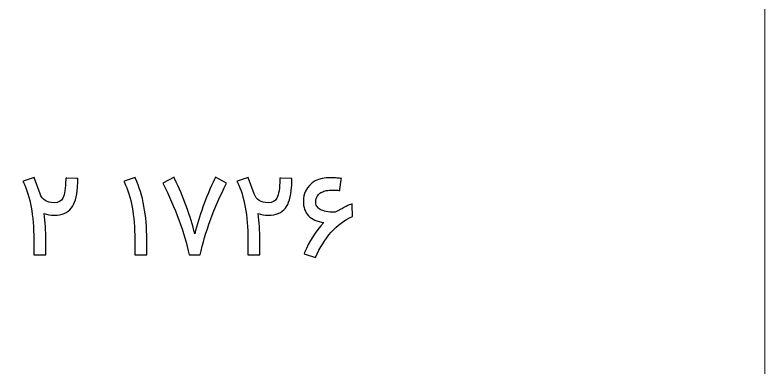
# Model space of a CAD drawing. Header units: millimetres. Extents: x -33 to 258, y -95 to 44.
# Drawn here: x 235.44 to 258.1, y -33.99 to -23.34 of the extents above; entities that cross this region are included whole.
import ezdxf

# ---------------------------------------------------------------- set-up
doc = ezdxf.new("R2010")
doc.units = ezdxf.units.MM
doc.header["$MEASUREMENT"] = 0
doc.layers.add('Layer 1', color=7, linetype='Continuous')

msp = doc.modelspace()

# ---------------------------------------------------------------- linework, layer by layer
at = {"layer": 'Layer 1', "color": 250, "lineweight": 18}
msp.add_open_spline([(211.2956, 1.5563), (211.2956, 1.5563), (255.0956, 1.5563), (255.0956, 1.5563), (256.7479, 1.5563), (258.0956, 0.2086), (258.0956, -1.4437), (258.0956, -1.4437), (258.0956, -45.2437), (258.0956, -45.2437), (258.0956, -46.896), (256.7479, -48.2437), (255.0956, -48.2437), (255.0956, -48.2437), (211.2956, -48.2437), (211.2956, -48.2437), (209.6433, -48.2437), (208.2956, -46.896), (208.2956, -45.2437), (208.2956, -45.2437), (208.2956, -1.4437), (208.2956, -1.4437), (208.2956, 0.2086), (209.6433, 1.5563), (211.2956, 1.5563)], degree=3, knots=[0, 0, 0, 0, 0.125, 0.125, 0.125, 0.25, 0.25, 0.25, 0.375, 0.375, 0.375, 0.5, 0.5, 0.5, 0.625, 0.625, 0.625, 0.75, 0.75, 0.75, 0.875, 0.875, 0.875, 1, 1, 1, 1], dxfattribs=at)
at = {"layer": 'Layer 1', "color": 250}
for points, knots in [([(236.1968, -28.741), (236.2586, -28.9167), (236.3997, -29.0051), (236.6203, -29.0051), (236.7484, -29.0051), (236.8368, -28.9592), (236.8844, -28.8668), (236.9116, -28.8118), (236.9337, -28.737), (236.9491, -28.6429), (236.9632, -28.5476), (236.9706, -28.4343), (236.9706, -28.3022), (236.9706, -28.3022), (236.9706, -28.2693), (236.9706, -28.2693), (236.9706, -28.2693), (237.0041, -28.2693), (237.0041, -28.2693), (237.0041, -28.2693), (237.3028, -28.271), (237.3028, -28.271), (237.3028, -28.271), (237.3362, -28.271), (237.3362, -28.271), (237.3362, -28.271), (237.3362, -28.3039), (237.3362, -28.3039), (237.3351, -28.3883), (237.3323, -28.4666), (237.3277, -28.5397), (237.3056, -28.83), (237.2432, -29.0391), (237.1401, -29.1678), (237.0262, -29.3118), (236.8549, -29.3832), (236.6271, -29.3821), (236.5041, -29.3821), (236.402, -29.3645), (236.3209, -29.3305), (236.3533, -29.5941), (236.3697, -29.8583), (236.3697, -30.1224), (236.3697, -30.1224), (236.3697, -30.5493), (236.3697, -30.5493), (236.3697, -30.5493), (236.3697, -30.5828), (236.3697, -30.5828), (236.3697, -30.5828), (236.3363, -30.5828), (236.3363, -30.5828), (236.3363, -30.5828), (236.0386, -30.5828), (236.0386, -30.5828), (236.0386, -30.5828), (236.0058, -30.5828), (236.0058, -30.5828), (236.0058, -30.5828), (236.0058, -30.5493), (236.0058, -30.5493), (236.0058, -30.5493), (236.0058, -30.1179), (236.0058, -30.1179), (236.0058, -29.3912), (235.9015, -28.8175), (235.6934, -28.3952), (235.6934, -28.3952), (235.677, -28.3623), (235.677, -28.3623), (235.677, -28.3623), (235.7115, -28.3487), (235.7115, -28.3487), (235.7115, -28.3487), (235.9859, -28.2523), (235.9859, -28.2523), (235.9859, -28.2523), (236.0171, -28.2427), (236.0171, -28.2427), (236.0171, -28.2427), (236.0273, -28.2727), (236.0273, -28.2727), (236.0273, -28.2727), (236.1968, -28.741), (236.1968, -28.741)], [0, 0, 0, 0, 0.0357143, 0.0357143, 0.0357143, 0.0714286, 0.0714286, 0.0714286, 0.1071429, 0.1071429, 0.1071429, 0.1428571, 0.1428571, 0.1428571, 0.1785714, 0.1785714, 0.1785714, 0.2142857, 0.2142857, 0.2142857, 0.25, 0.25, 0.25, 0.2857143, 0.2857143, 0.2857143, 0.3214286, 0.3214286, 0.3214286, 0.3571429, 0.3571429, 0.3571429, 0.3928571, 0.3928571, 0.3928571, 0.4285714, 0.4285714, 0.4285714, 0.4642857, 0.4642857, 0.4642857, 0.5, 0.5, 0.5, 0.5357143, 0.5357143, 0.5357143, 0.5714286, 0.5714286, 0.5714286, 0.6071429, 0.6071429, 0.6071429, 0.6428571, 0.6428571, 0.6428571, 0.6785714, 0.6785714, 0.6785714, 0.7142857, 0.7142857, 0.7142857, 0.75, 0.75, 0.75, 0.7857143, 0.7857143, 0.7857143, 0.8214286, 0.8214286, 0.8214286, 0.8571429, 0.8571429, 0.8571429, 0.8928571, 0.8928571, 0.8928571, 0.9285714, 0.9285714, 0.9285714, 0.9642857, 0.9642857, 0.9642857, 1, 1, 1, 1]), ([(239.0774, -28.271), (239.3053, -28.7716), (239.4199, -29.3883), (239.4199, -30.1224), (239.4199, -30.1224), (239.4199, -30.5493), (239.4199, -30.5493), (239.4199, -30.5493), (239.4199, -30.5828), (239.4199, -30.5828), (239.4199, -30.5828), (239.3864, -30.5828), (239.3864, -30.5828), (239.3864, -30.5828), (239.0888, -30.5828), (239.0888, -30.5828), (239.0888, -30.5828), (239.0559, -30.5828), (239.0559, -30.5828), (239.0559, -30.5828), (239.0559, -30.5493), (239.0559, -30.5493), (239.0559, -30.5493), (239.0559, -30.1179), (239.0559, -30.1179), (239.0559, -29.3912), (238.9516, -28.8175), (238.7436, -28.3952), (238.7436, -28.3952), (238.7271, -28.3623), (238.7271, -28.3623), (238.7271, -28.3623), (238.7617, -28.3487), (238.7617, -28.3487), (238.7617, -28.3487), (239.0361, -28.2523), (239.0361, -28.2523), (239.0361, -28.2523), (239.0644, -28.2427), (239.0644, -28.2427), (239.0644, -28.2427), (239.0774, -28.271), (239.0774, -28.271)], [0, 0, 0, 0, 0.0714286, 0.0714286, 0.0714286, 0.1428571, 0.1428571, 0.1428571, 0.2142857, 0.2142857, 0.2142857, 0.2857143, 0.2857143, 0.2857143, 0.3571429, 0.3571429, 0.3571429, 0.4285714, 0.4285714, 0.4285714, 0.5, 0.5, 0.5, 0.5714286, 0.5714286, 0.5714286, 0.6428571, 0.6428571, 0.6428571, 0.7142857, 0.7142857, 0.7142857, 0.7857143, 0.7857143, 0.7857143, 0.8571429, 0.8571429, 0.8571429, 0.9285714, 0.9285714, 0.9285714, 1, 1, 1, 1]), ([(241.8314, -28.4122), (241.447, -29.1661), (241.1811, -29.8895), (241.0338, -30.5828), (241.0338, -30.5828), (240.7033, -30.5828), (240.7033, -30.5828), (240.553, -29.8985), (240.2877, -29.1746), (239.9079, -28.4122), (239.9079, -28.4122), (240.2469, -28.2393), (240.2469, -28.2393), (240.2469, -28.2393), (240.2616, -28.271), (240.2616, -28.271), (240.5371, -28.8623), (240.7395, -29.4206), (240.8677, -29.9467), (240.9975, -29.4195), (241.1998, -28.8611), (241.4759, -28.271), (241.4759, -28.271), (241.4907, -28.2393), (241.4907, -28.2393), (241.4907, -28.2393), (241.8314, -28.4122), (241.8314, -28.4122)], [0, 0, 0, 0, 0.1111111, 0.1111111, 0.1111111, 0.2222222, 0.2222222, 0.2222222, 0.3333333, 0.3333333, 0.3333333, 0.4444444, 0.4444444, 0.4444444, 0.5555556, 0.5555556, 0.5555556, 0.6666667, 0.6666667, 0.6666667, 0.7777778, 0.7777778, 0.7777778, 0.8888889, 0.8888889, 0.8888889, 1, 1, 1, 1]), ([(242.6636, -28.741), (242.7253, -28.9167), (242.8665, -29.0051), (243.087, -29.0051), (243.2151, -29.0051), (243.3035, -28.9592), (243.3512, -28.8668), (243.3784, -28.8118), (243.4005, -28.737), (243.4158, -28.6429), (243.43, -28.5476), (243.4373, -28.4343), (243.4373, -28.3022), (243.4373, -28.3022), (243.4373, -28.2693), (243.4373, -28.2693), (243.4373, -28.2693), (243.4708, -28.2693), (243.4708, -28.2693), (243.4708, -28.2693), (243.7695, -28.271), (243.7695, -28.271), (243.7695, -28.271), (243.803, -28.271), (243.803, -28.271), (243.803, -28.271), (243.803, -28.3039), (243.803, -28.3039), (243.8018, -28.3883), (243.799, -28.4666), (243.7945, -28.5397), (243.7724, -28.83), (243.71, -29.0391), (243.6069, -29.1678), (243.4929, -29.3118), (243.3217, -29.3832), (243.0938, -29.3821), (242.9708, -29.3821), (242.8687, -29.3645), (242.7877, -29.3305), (242.82, -29.5941), (242.8365, -29.8583), (242.8365, -30.1224), (242.8365, -30.1224), (242.8365, -30.5493), (242.8365, -30.5493), (242.8365, -30.5493), (242.8365, -30.5828), (242.8365, -30.5828), (242.8365, -30.5828), (242.803, -30.5828), (242.803, -30.5828), (242.803, -30.5828), (242.5054, -30.5828), (242.5054, -30.5828), (242.5054, -30.5828), (242.4725, -30.5828), (242.4725, -30.5828), (242.4725, -30.5828), (242.4725, -30.5493), (242.4725, -30.5493), (242.4725, -30.5493), (242.4725, -30.1179), (242.4725, -30.1179), (242.4725, -29.3912), (242.3682, -28.8175), (242.1602, -28.3952), (242.1602, -28.3952), (242.1437, -28.3623), (242.1437, -28.3623), (242.1437, -28.3623), (242.1783, -28.3487), (242.1783, -28.3487), (242.1783, -28.3487), (242.4527, -28.2523), (242.4527, -28.2523), (242.4527, -28.2523), (242.4839, -28.2427), (242.4839, -28.2427), (242.4839, -28.2427), (242.494, -28.2727), (242.494, -28.2727), (242.494, -28.2727), (242.6636, -28.741), (242.6636, -28.741)], [0, 0, 0, 0, 0.0357143, 0.0357143, 0.0357143, 0.0714286, 0.0714286, 0.0714286, 0.1071429, 0.1071429, 0.1071429, 0.1428571, 0.1428571, 0.1428571, 0.1785714, 0.1785714, 0.1785714, 0.2142857, 0.2142857, 0.2142857, 0.25, 0.25, 0.25, 0.2857143, 0.2857143, 0.2857143, 0.3214286, 0.3214286, 0.3214286, 0.3571429, 0.3571429, 0.3571429, 0.3928571, 0.3928571, 0.3928571, 0.4285714, 0.4285714, 0.4285714, 0.4642857, 0.4642857, 0.4642857, 0.5, 0.5, 0.5, 0.5357143, 0.5357143, 0.5357143, 0.5714286, 0.5714286, 0.5714286, 0.6071429, 0.6071429, 0.6071429, 0.6428571, 0.6428571, 0.6428571, 0.6785714, 0.6785714, 0.6785714, 0.7142857, 0.7142857, 0.7142857, 0.75, 0.75, 0.75, 0.7857143, 0.7857143, 0.7857143, 0.8214286, 0.8214286, 0.8214286, 0.8571429, 0.8571429, 0.8571429, 0.8928571, 0.8928571, 0.8928571, 0.9285714, 0.9285714, 0.9285714, 0.9642857, 0.9642857, 0.9642857, 1, 1, 1, 1]), ([(245.2173, -28.6344), (245.2032, -28.6332), (245.1833, -28.6316), (245.1578, -28.6298), (245.138, -28.6287), (245.1165, -28.6276), (245.0943, -28.6264), (245.0734, -28.6264), (245.0518, -28.6264), (245.0297, -28.6264), (244.9611, -28.6264), (244.8993, -28.631), (244.8438, -28.6412), (244.7894, -28.6525), (244.7429, -28.6673), (244.7043, -28.686), (244.6658, -28.7058), (244.6335, -28.7302), (244.608, -28.7591), (244.5791, -28.7925), (244.5575, -28.826), (244.5433, -28.8606), (244.5286, -28.8946), (244.5218, -28.9309), (244.5218, -28.9683), (244.5218, -29.0215), (244.5326, -29.0675), (244.5547, -29.106), (244.5779, -29.1463), (244.6131, -29.1797), (244.6595, -29.2075), (244.7072, -29.2353), (244.7678, -29.2563), (244.8421, -29.2704), (244.9175, -29.2852), (245.0054, -29.2925), (245.1062, -29.2937), (245.3285, -29.1735), (245.4849, -29.0947), (245.5745, -29.0579), (245.5745, -29.0579), (245.6193, -29.0397), (245.6193, -29.0397), (245.6193, -29.0397), (245.621, -29.0862), (245.621, -29.0862), (245.621, -29.0862), (245.6346, -29.3968), (245.6346, -29.3968), (245.6346, -29.3968), (245.6346, -29.4184), (245.6346, -29.4184), (245.1482, -29.6434), (244.7763, -30.0561), (244.5184, -30.6576), (244.5184, -30.6576), (244.2077, -30.5544), (244.2077, -30.5544), (244.2077, -30.5544), (244.1743, -30.5431), (244.1743, -30.5431), (244.1743, -30.5431), (244.1862, -30.5096), (244.1862, -30.5096), (244.3222, -30.174), (244.5172, -29.8725), (244.7706, -29.6043), (244.566, -29.5754), (244.4107, -29.5068), (244.3058, -29.3985), (244.2004, -29.2903), (244.1482, -29.144), (244.1494, -28.9603), (244.1494, -28.8504), (244.1715, -28.7495), (244.2162, -28.6576), (244.3546, -28.381), (244.608, -28.2455), (244.9764, -28.2512), (245.0065, -28.2512), (245.0376, -28.2517), (245.07, -28.2523), (245.1006, -28.2546), (245.1329, -28.2574), (245.1658, -28.2608), (245.1969, -28.2642), (245.2309, -28.2687), (245.2673, -28.2744), (245.2673, -28.2744), (245.3007, -28.279), (245.3007, -28.279), (245.3007, -28.279), (245.2956, -28.3124), (245.2956, -28.3124), (245.2956, -28.3124), (245.2525, -28.6061), (245.2525, -28.6061), (245.2525, -28.6061), (245.2491, -28.6378), (245.2491, -28.6378), (245.2491, -28.6378), (245.2173, -28.6344), (245.2173, -28.6344)], [0, 0, 0, 0, 0.0294118, 0.0294118, 0.0294118, 0.0588235, 0.0588235, 0.0588235, 0.0882353, 0.0882353, 0.0882353, 0.1176471, 0.1176471, 0.1176471, 0.1470588, 0.1470588, 0.1470588, 0.1764706, 0.1764706, 0.1764706, 0.2058824, 0.2058824, 0.2058824, 0.2352941, 0.2352941, 0.2352941, 0.2647059, 0.2647059, 0.2647059, 0.2941176, 0.2941176, 0.2941176, 0.3235294, 0.3235294, 0.3235294, 0.3529412, 0.3529412, 0.3529412, 0.3823529, 0.3823529, 0.3823529, 0.4117647, 0.4117647, 0.4117647, 0.4411765, 0.4411765, 0.4411765, 0.4705882, 0.4705882, 0.4705882, 0.5, 0.5, 0.5, 0.5294118, 0.5294118, 0.5294118, 0.5588235, 0.5588235, 0.5588235, 0.5882353, 0.5882353, 0.5882353, 0.6176471, 0.6176471, 0.6176471, 0.6470588, 0.6470588, 0.6470588, 0.6764706, 0.6764706, 0.6764706, 0.7058824, 0.7058824, 0.7058824, 0.7352941, 0.7352941, 0.7352941, 0.7647059, 0.7647059, 0.7647059, 0.7941176, 0.7941176, 0.7941176, 0.8235294, 0.8235294, 0.8235294, 0.8529412, 0.8529412, 0.8529412, 0.8823529, 0.8823529, 0.8823529, 0.9117647, 0.9117647, 0.9117647, 0.9411765, 0.9411765, 0.9411765, 0.9705882, 0.9705882, 0.9705882, 1, 1, 1, 1])]:
    msp.add_open_spline(points, degree=3, knots=knots, dxfattribs=at)

doc.saveas('drawing.dxf')
